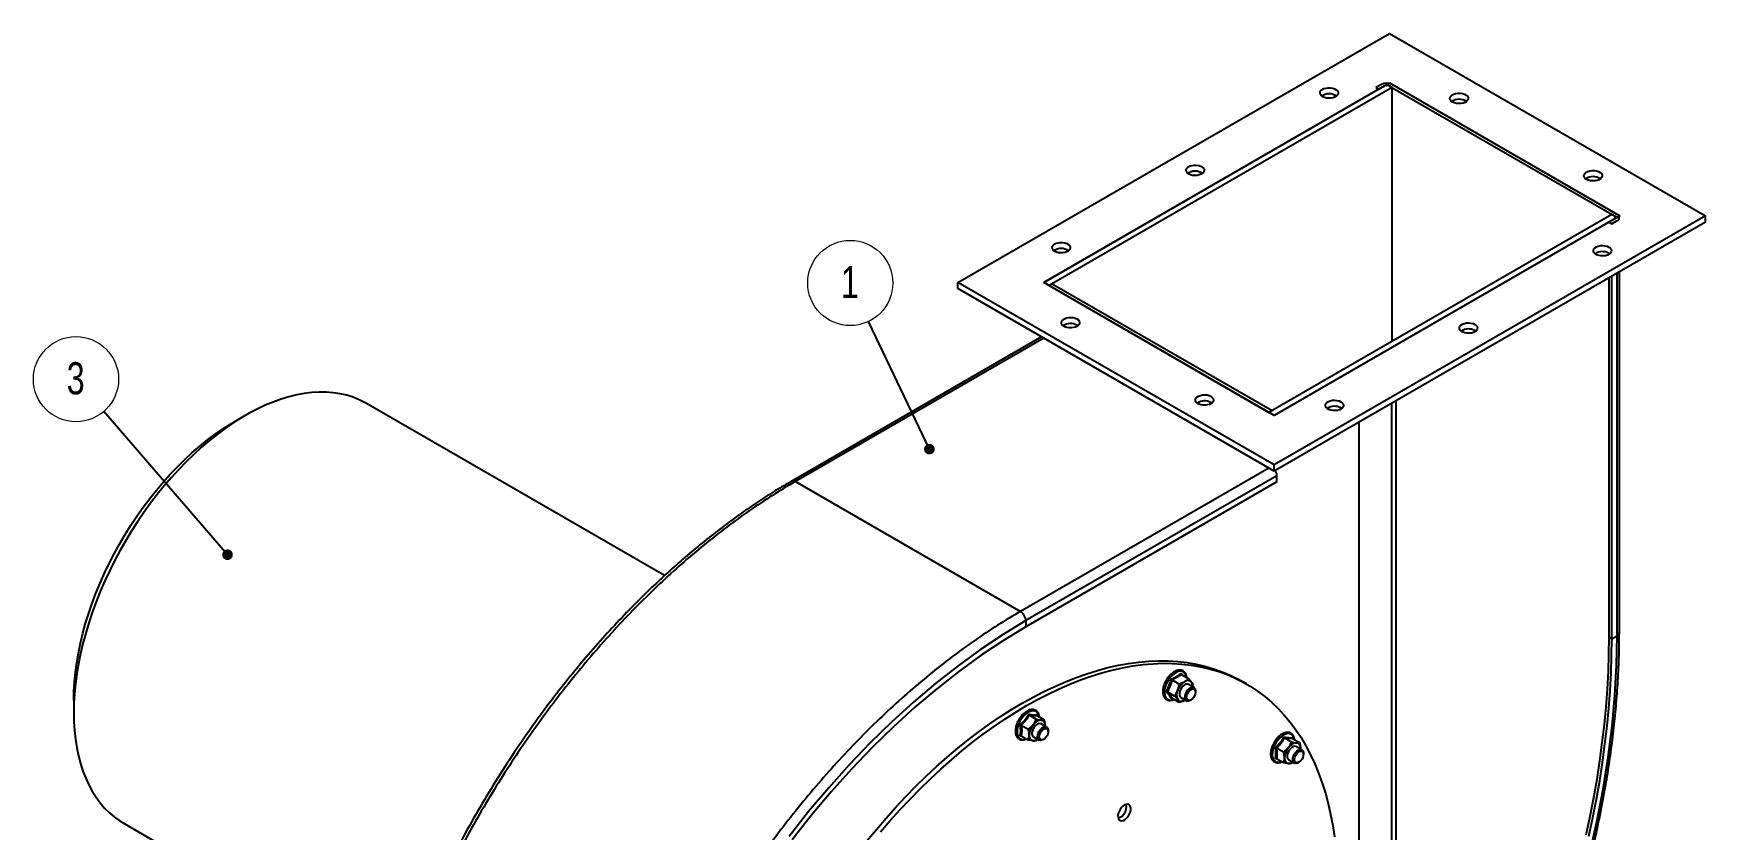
# Model space of a CAD drawing. Header units: millimetres. Extents: x 2 to 418, y 2 to 295.
# Drawn here: x 147.8 to 258.2, y 86.1 to 138.6 of the extents above; entities that cross this region are included whole.
import ezdxf

# ---------------------------------------------------------------- set-up
doc = ezdxf.new("R2010")
doc.units = ezdxf.units.MM
doc.styles.add('SLDTEXTSTYLE0', font='TXT', dxfattribs={"width": 0.75})
doc.dimstyles.new('SLDDIMSTYLE1', dxfattribs={"dimtxt": 0.18, "dimasz": 0.7, "dimexe": 0, "dimexo": 0.0625, "dimgap": 0, "dimtad": 0, "dimtih": 1, "dimtoh": 1, "dimdec": 0, "dimrnd": 1e-09, "dimzin": 0, "dimdsep": 46, "dimtxsty": 'Standard', "dimblk1": 'DOT', "dimblk2": 'DOT', "dimsah": 1, "dimcen": 0.09, "dimadec": 0, "dimazin": 0, "dimtfac": 0.7, "dimtdec": 0, "dimtofl": 0, "dimtmove": 0, "dimatfit": 3, "dimldrblk": 'DOT', "dimfxl": 0, "dimfrac": 2, "dimtolj": 1, "dimtzin": 0, "dimarcsym": 0})

# ---------------------------------------------------------------- blocks, each defined once
blk = doc.blocks.new('SW_NOTE_18')
at = {"color": 0, "linetype": 'Continuous', "lineweight": 0}
blk.add_circle((-1.84, 2.13), 2.81, dxfattribs=at)
at = {"color": 0, "linetype": 'Continuous', "lineweight": 0, "insert": (-1.86, 3.25), "char_height": 2.12, "attachment_point": 2, "style": 'SLDTEXTSTYLE0'}
blk.add_mtext('3', dxfattribs=at)
blk = doc.blocks.new('_DOT')
at = {"color": 0, "linetype": 'ByBlock', "lineweight": -2}
blk.add_line((-0.5, 0), (-1, 0), dxfattribs=at)
at = {"color": 0, "linetype": 'ByBlock', "const_width": 0.5}
blk.add_lwpolyline([(-0.25, 0, 1), (0.25, 0, 1)], format="xyb", close=True, dxfattribs=at)
blk = doc.blocks.new('SW_NOTE_20')
at = {"color": 0, "linetype": 'Continuous', "lineweight": 0}
blk.add_circle((-1.21, 2.54), 2.81, dxfattribs=at)
at = {"color": 0, "linetype": 'Continuous', "lineweight": 0, "insert": (-1.23, 3.66), "char_height": 2.12, "attachment_point": 2, "style": 'SLDTEXTSTYLE0'}
blk.add_mtext('1', dxfattribs=at)

msp = doc.modelspace()

# ---------------------------------------------------------------- linework, layer by layer
at = {"color": 7, "linetype": 'Continuous', "lineweight": 25}
for p, q in [((208.836, 122.202), (237.297, 138.632)), ((237.297, 138.632), (258.157, 126.59)), ((214.493, 122.202), (237.297, 135.366)), ((237.12, 135.264), (214.493, 122.202)), ((237.474, 135.06), (214.846, 121.998)), ((236.767, 135.264), (236.413, 135.06)), ((236.413, 135.06), (236.59, 134.958)), ((236.59, 134.958), (236.943, 135.162)), ((237.474, 135.06), (237.12, 135.264)), ((237.297, 135.366), (252.5, 126.59)), ((237.297, 135.33), (237.297, 135.366)), ((237.297, 135.162), (252.146, 126.59)), ((252.323, 126.692), (237.474, 135.264)), ((237.474, 118.324), (237.474, 135.06)), ((251.969, 126.692), (229.342, 113.629)), ((258.157, 126.59), (229.696, 110.16)), ((252.5, 126.59), (229.696, 113.425)), ((252.323, 126.488), (229.696, 113.425)), ((258.157, 126.182), (229.696, 109.751)), ((252.146, 126.386), (251.793, 126.182)), ((251.793, 126.182), (251.969, 126.08)), ((252.323, 126.488), (251.969, 126.692)), ((251.969, 126.08), (252.323, 126.284)), ((258.157, 126.182), (258.157, 126.59)), ((251.775, 124.13), (251.835, 124.09)), ((251.793, 124.059), (251.793, 124.12)), ((251.793, 98.795), (251.793, 122.508)), ((251.969, 98.693), (251.969, 122.61)), ((252.469, 99.101), (252.469, 122.898)), ((208.836, 121.793), (208.836, 122.202)), ((229.696, 110.16), (208.836, 122.202)), ((229.696, 109.751), (208.836, 121.793)), ((229.696, 113.425), (214.493, 122.202)), ((214.846, 121.998), (214.493, 122.202)), ((215.058, 122.12), (214.846, 121.998)), ((214.846, 121.998), (229.342, 113.629)), ((215.058, 122.12), (229.554, 113.752)), ((216.685, 119.385), (216.745, 119.344)), ((214.346, 118.612), (197.863, 109.097)), ((242.936, 119.028), (242.997, 118.987)), ((189.479, 102.861), (169.813, 114.214)), ((225.524, 114.282), (225.584, 114.242)), ((229.554, 113.752), (229.342, 113.629)), ((229.696, 113.425), (229.342, 113.629)), ((234.097, 113.925), (234.158, 113.885)), ((237.43, 114.216), (237.43, 56.771)), ((237.713, 114.38), (237.713, 56.934)), ((161.811, 113.421), (161.104, 113.013)), ((235.309, 57.996), (235.309, 112.992)), ((229.872, 109.445), (213.315, 99.887)), ((229.696, 109.751), (229.696, 110.16)), ((229.872, 109.037), (229.872, 109.445)), ((198.113, 109.072), (212.962, 100.5)), ((229.872, 109.037), (213.315, 99.479)), ((213.315, 99.479), (213.314, 99.478)), ((213.315, 99.887), (213.315, 99.887)), ((213.315, 99.887), (213.315, 99.479)), ((251.793, 98.795), (251.969, 98.693)), ((251.969, 98.693), (252.323, 98.897)), ((222.96, 95.989), (223.414, 95.727)), ((223.573, 96.343), (224.027, 96.08)), ((222.654, 95.2), (223.108, 94.938)), ((224.407, 95.472), (224.041, 95.683)), ((224.51, 95.176), (224.51, 95.243)), ((227.86, 95.715), (227.577, 95.878)), ((150.5, 94.643), (150.5, 93.826)), ((222.949, 94.768), (222.899, 94.745)), ((222.96, 94.764), (223.414, 94.502)), ((223.541, 94.817), (223.907, 94.606)), ((223.821, 94.656), (223.791, 94.638)), ((224.157, 94.631), (224.215, 94.665)), ((213.013, 92.996), (213.467, 92.734)), ((213.544, 93.656), (213.998, 93.394)), ((214.06, 93.671), (214.067, 93.615)), ((214.074, 93.609), (214.528, 93.347)), ((214.684, 92.868), (214.318, 93.079)), ((214.593, 92.92), (214.599, 92.952)), ((214.599, 92.952), (214.598, 92.918)), ((213.013, 92.289), (213.467, 92.027)), ((213.818, 92.213), (214.184, 92.002)), ((214.434, 92.027), (214.493, 92.06)), ((214.788, 92.571), (214.788, 92.639)), ((230.384, 92.15), (230.838, 91.888)), ((230.9, 92.166), (230.907, 92.11)), ((230.914, 92.103), (231.368, 91.841)), ((231.524, 91.362), (231.159, 91.573)), ((229.854, 91.491), (230.308, 91.228)), ((229.854, 90.783), (230.308, 90.521)), ((230.659, 90.707), (231.024, 90.496)), ((231.274, 90.521), (231.333, 90.555)), ((231.439, 91.446), (231.436, 91.413)), ((231.438, 91.412), (231.439, 91.446)), ((231.628, 91.066), (231.628, 91.133)), ((153.814, 86.501), (171.884, 76.069))]:
    msp.add_line(p, q, dxfattribs=at)
at = {"color": 8, "linetype": 'Continuous', "lineweight": 25}
for p, q in [((252.323, 98.897), (252.323, 122.814)), ((214.493, 118.528), (198.113, 109.072)), ((229.342, 109.956), (212.962, 100.5)), ((213.064, 92.26), (212.939, 92.278)), ((229.905, 90.754), (229.779, 90.772))]:
    msp.add_line(p, q, dxfattribs=at)
at = {"color": 7, "linetype": 'Continuous', "lineweight": 25, "flags": 128}
for points in [[(232.895, 134.458), (232.803, 134.527), (232.743, 134.606), (232.72, 134.692), (232.734, 134.779), (232.785, 134.86), (232.869, 134.932), (232.982, 134.989), (233.116, 135.029), (233.263, 135.048), (233.413, 135.045), (233.558, 135.021), (233.687, 134.977), (233.794, 134.915), (233.87, 134.841), (233.912, 134.757), (233.917, 134.67), (233.884, 134.586), (233.816, 134.508), (233.716, 134.443), (233.592, 134.394), (233.45, 134.365), (233.301, 134.357), (233.152, 134.37), (233.014, 134.405), (232.895, 134.458)], [(241.469, 134.101), (241.377, 134.169), (241.317, 134.249), (241.293, 134.335), (241.308, 134.421), (241.359, 134.503), (241.443, 134.575), (241.556, 134.632), (241.69, 134.672), (241.837, 134.691), (241.987, 134.688), (242.131, 134.664), (242.261, 134.619), (242.367, 134.558), (242.444, 134.483), (242.486, 134.4), (242.49, 134.313), (242.458, 134.228), (242.389, 134.151), (242.29, 134.086), (242.166, 134.037), (242.024, 134.008), (241.874, 134), (241.726, 134.013), (241.588, 134.048), (241.469, 134.101)], [(224.056, 129.355), (223.964, 129.424), (223.904, 129.504), (223.881, 129.59), (223.895, 129.676), (223.946, 129.758), (224.031, 129.829), (224.143, 129.887), (224.277, 129.926), (224.424, 129.945), (224.574, 129.943), (224.719, 129.918), (224.848, 129.874), (224.955, 129.813), (225.031, 129.738), (225.073, 129.655), (225.078, 129.568), (225.045, 129.483), (224.977, 129.406), (224.877, 129.341), (224.753, 129.292), (224.611, 129.262), (224.462, 129.254), (224.313, 129.268), (224.175, 129.302), (224.056, 129.355)], [(250.308, 128.998), (250.216, 129.067), (250.156, 129.147), (250.132, 129.232), (250.146, 129.319), (250.197, 129.4), (250.282, 129.472), (250.395, 129.53), (250.529, 129.569), (250.675, 129.588), (250.826, 129.585), (250.97, 129.561), (251.1, 129.517), (251.206, 129.456), (251.283, 129.381), (251.325, 129.297), (251.329, 129.211), (251.296, 129.126), (251.228, 129.049), (251.129, 128.983), (251.004, 128.935), (250.863, 128.905), (250.713, 128.897), (250.565, 128.911), (250.427, 128.945), (250.308, 128.998)], [(215.218, 124.253), (215.125, 124.322), (215.066, 124.401), (215.042, 124.487), (215.056, 124.573), (215.107, 124.655), (215.192, 124.727), (215.305, 124.784), (215.439, 124.824), (215.585, 124.843), (215.736, 124.84), (215.88, 124.816), (216.01, 124.772), (216.116, 124.71), (216.192, 124.635), (216.234, 124.552), (216.239, 124.465), (216.206, 124.381), (216.138, 124.303), (216.039, 124.238), (215.914, 124.189), (215.773, 124.16), (215.623, 124.152), (215.474, 124.165), (215.336, 124.2), (215.218, 124.253)], [(251.775, 124.539), (251.867, 124.47), (251.927, 124.39), (251.95, 124.305), (251.936, 124.218), (251.885, 124.136), (251.801, 124.065), (251.688, 124.007), (251.554, 123.968), (251.407, 123.949), (251.257, 123.952), (251.112, 123.976), (250.983, 124.02), (250.877, 124.081), (250.8, 124.156), (250.758, 124.24), (250.753, 124.326), (250.786, 124.411), (250.854, 124.488), (250.954, 124.554), (251.078, 124.602), (251.22, 124.632), (251.37, 124.64), (251.518, 124.626), (251.656, 124.592), (251.775, 124.539)], [(216.685, 119.793), (216.777, 119.725), (216.837, 119.645), (216.86, 119.559), (216.846, 119.473), (216.795, 119.391), (216.711, 119.319), (216.598, 119.262), (216.464, 119.222), (216.317, 119.204), (216.167, 119.206), (216.022, 119.23), (215.893, 119.275), (215.786, 119.336), (215.71, 119.411), (215.668, 119.494), (215.663, 119.581), (215.696, 119.666), (215.764, 119.743), (215.864, 119.808), (215.988, 119.857), (216.13, 119.886), (216.279, 119.895), (216.428, 119.881), (216.566, 119.847), (216.685, 119.793)], [(242.936, 119.436), (243.028, 119.368), (243.088, 119.288), (243.112, 119.202), (243.097, 119.116), (243.046, 119.034), (242.962, 118.962), (242.849, 118.905), (242.715, 118.865), (242.568, 118.846), (242.418, 118.849), (242.274, 118.873), (242.144, 118.918), (242.038, 118.979), (241.961, 119.054), (241.919, 119.137), (241.914, 119.224), (241.947, 119.309), (242.016, 119.386), (242.115, 119.451), (242.239, 119.5), (242.381, 119.529), (242.531, 119.537), (242.679, 119.524), (242.817, 119.489), (242.936, 119.436)], [(169.813, 114.214), (169.719, 114.267), (169.331, 114.461), (168.926, 114.623), (168.506, 114.755), (168.071, 114.854), (167.623, 114.922), (167.161, 114.958), (166.688, 114.961), (166.204, 114.933), (165.71, 114.872), (165.208, 114.78), (164.699, 114.656), (164.183, 114.5), (163.662, 114.314), (163.136, 114.096), (162.608, 113.849), (162.078, 113.572), (161.548, 113.265), (161.018, 112.931), (160.49, 112.569), (159.965, 112.179), (159.444, 111.764), (158.928, 111.324), (158.418, 110.86), (157.916, 110.373), (157.423, 109.863), (156.939, 109.333), (156.465, 108.783), (156.004, 108.215), (155.555, 107.629), (155.12, 107.027), (154.7, 106.411), (154.296, 105.781), (153.908, 105.139), (153.537, 104.487), (153.184, 103.826), (152.851, 103.157), (152.537, 102.482), (152.244, 101.802), (151.971, 101.12), (151.721, 100.435), (151.492, 99.75), (151.286, 99.067), (151.104, 98.386), (150.944, 97.71), (150.809, 97.04), (150.698, 96.377), (150.611, 95.722), (150.549, 95.078), (150.512, 94.446), (150.5, 93.826)], [(225.524, 114.691), (225.616, 114.622), (225.676, 114.542), (225.699, 114.457), (225.685, 114.37), (225.634, 114.289), (225.549, 114.217), (225.437, 114.159), (225.303, 114.12), (225.156, 114.101), (225.005, 114.104), (224.861, 114.128), (224.732, 114.172), (224.625, 114.234), (224.549, 114.308), (224.507, 114.392), (224.502, 114.478), (224.535, 114.563), (224.603, 114.641), (224.703, 114.706), (224.827, 114.754), (224.968, 114.784), (225.118, 114.792), (225.267, 114.778), (225.405, 114.744), (225.524, 114.691)], [(234.097, 114.334), (234.189, 114.265), (234.249, 114.185), (234.273, 114.1), (234.259, 114.013), (234.208, 113.931), (234.123, 113.86), (234.01, 113.802), (233.876, 113.763), (233.729, 113.744), (233.579, 113.747), (233.435, 113.771), (233.305, 113.815), (233.199, 113.876), (233.122, 113.951), (233.08, 114.034), (233.076, 114.121), (233.108, 114.206), (233.177, 114.283), (233.276, 114.348), (233.401, 114.397), (233.542, 114.427), (233.692, 114.435), (233.84, 114.421), (233.978, 114.387), (234.097, 114.334)], [(150.5, 94.643), (150.512, 95.241), (150.549, 95.853), (150.611, 96.477), (150.697, 97.11), (150.808, 97.752), (150.942, 98.4), (151.101, 99.055), (151.283, 99.713), (151.487, 100.374), (151.714, 101.036), (151.964, 101.697), (152.234, 102.356), (152.525, 103.011), (152.836, 103.661), (153.167, 104.304), (153.516, 104.939), (153.883, 105.565), (154.267, 106.179), (154.666, 106.78), (155.081, 107.367), (155.51, 107.939), (155.952, 108.494), (156.405, 109.031), (156.87, 109.549), (157.345, 110.047), (157.829, 110.522), (158.32, 110.975), (158.817, 111.404), (159.32, 111.808), (159.828, 112.186), (160.338, 112.538), (160.85, 112.862), (161.104, 113.013)], [(213.315, 99.887), (211.817, 98.981), (210.324, 97.989), (208.838, 96.913), (207.364, 95.754), (205.906, 94.518), (204.467, 93.207), (203.051, 91.825), (201.663, 90.374), (200.305, 88.859), (198.982, 87.285), (197.696, 85.655)], [(213.314, 99.478), (211.835, 98.584), (210.359, 97.603), (208.892, 96.54), (207.435, 95.396), (205.995, 94.175), (204.573, 92.88), (203.175, 91.514), (201.804, 90.081), (200.462, 88.585), (199.156, 87.03), (197.886, 85.419)], [(250.289, 85.764), (250.548, 86.993), (250.784, 88.217), (250.995, 89.432), (251.181, 90.64), (251.343, 91.838), (251.48, 93.027), (251.593, 94.205), (251.68, 95.371), (251.743, 96.526), (251.78, 97.667), (251.793, 98.795)], [(250.466, 85.662), (250.725, 86.891), (250.96, 88.114), (251.171, 89.33), (251.358, 90.538), (251.52, 91.736), (251.657, 92.925), (251.769, 94.103), (251.857, 95.269), (251.919, 96.424), (251.957, 97.565), (251.969, 98.693)], [(202.825, 85.351), (203.451, 86.113), (204.089, 86.856), (204.738, 87.58), (205.397, 88.283), (206.065, 88.965), (206.742, 89.625), (207.426, 90.262), (208.118, 90.875), (208.815, 91.464), (209.518, 92.027), (210.225, 92.564), (210.935, 93.075), (211.648, 93.559), (212.363, 94.015), (213.079, 94.442), (213.794, 94.841), (214.509, 95.21), (215.222, 95.55), (215.932, 95.859), (216.639, 96.138), (217.342, 96.386), (218.039, 96.603), (218.731, 96.788), (219.415, 96.941), (220.092, 97.063), (220.76, 97.153), (221.419, 97.21), (222.068, 97.235), (222.706, 97.228), (223.332, 97.189), (223.945, 97.117), (224.545, 97.014), (225.132, 96.878), (225.703, 96.711), (226.26, 96.512), (226.8, 96.281), (227.323, 96.02), (227.577, 95.878)], [(203.734, 85.95), (204.372, 86.693), (205.021, 87.417), (205.68, 88.12), (206.348, 88.802), (207.025, 89.462), (207.709, 90.099), (208.4, 90.712), (209.098, 91.3), (209.801, 91.864), (210.507, 92.401), (211.218, 92.912), (211.931, 93.396), (212.646, 93.851), (213.361, 94.279), (214.077, 94.678), (214.792, 95.047), (215.505, 95.387), (216.215, 95.696), (216.922, 95.975), (217.625, 96.223), (218.322, 96.439), (219.014, 96.625), (219.698, 96.778), (220.375, 96.9), (221.043, 96.989), (221.702, 97.047), (222.351, 97.072), (222.988, 97.065), (223.614, 97.025), (224.228, 96.954), (224.828, 96.85), (225.415, 96.715), (225.986, 96.547), (226.542, 96.348), (227.083, 96.118), (227.606, 95.856), (228.112, 95.564), (228.6, 95.241), (229.07, 94.889), (229.52, 94.506), (229.951, 94.095), (230.362, 93.655), (230.752, 93.187), (231.12, 92.691), (231.467, 92.169), (231.792, 91.62), (232.095, 91.045), (232.374, 90.446), (232.631, 89.822), (232.864, 89.175), (233.073, 88.506), (233.258, 87.814), (233.419, 87.102), (233.556, 86.369), (233.668, 85.618)], [(224.041, 95.683), (224.027, 95.691), (223.947, 95.707), (223.855, 95.689), (223.759, 95.638), (223.665, 95.559), (223.581, 95.457), (223.512, 95.34), (223.464, 95.216), (223.44, 95.094), (223.442, 94.984), (223.47, 94.894), (223.522, 94.83), (223.541, 94.817)], [(224.157, 94.631), (224.093, 94.601), (224.001, 94.583), (223.922, 94.599), (223.859, 94.647), (223.819, 94.725), (223.803, 94.826), (223.814, 94.943), (223.851, 95.067)], [(223.851, 95.067), (223.91, 95.189), (223.987, 95.299), (224.077, 95.391), (224.173, 95.456), (224.268, 95.491), (224.354, 95.492), (224.426, 95.459), (224.478, 95.396), (224.506, 95.306), (224.51, 95.243)], [(223.96, 95.028), (224.015, 95.139), (224.087, 95.239), (224.171, 95.317), (224.259, 95.368), (224.343, 95.386), (224.416, 95.371), (224.471, 95.323), (224.503, 95.247), (224.51, 95.15), (224.49, 95.04), (224.446, 94.926), (224.382, 94.82), (224.302, 94.73), (224.215, 94.665), (224.128, 94.63), (224.049, 94.628), (223.985, 94.66), (223.941, 94.723), (223.921, 94.81), (223.928, 94.915), (223.96, 95.028)], [(150.5, 93.826), (150.512, 93.221), (150.549, 92.631), (150.611, 92.059), (150.698, 91.505), (150.809, 90.97), (150.944, 90.456), (151.104, 89.963), (151.286, 89.494), (151.492, 89.048), (151.721, 88.627), (151.971, 88.232), (152.244, 87.864), (152.537, 87.523), (152.851, 87.21), (153.184, 86.926), (153.537, 86.672), (153.814, 86.501)], [(214.318, 93.079), (214.31, 93.084), (214.231, 93.102), (214.14, 93.087), (214.044, 93.039), (213.95, 92.962), (213.865, 92.862), (213.794, 92.745), (213.744, 92.621), (213.718, 92.499), (213.718, 92.388), (213.744, 92.296), (213.794, 92.23), (213.818, 92.213)], [(214.081, 92.231), (214.094, 92.348), (214.132, 92.473), (214.193, 92.594), (214.272, 92.703), (214.362, 92.793), (214.458, 92.856), (214.553, 92.888), (214.638, 92.886), (214.708, 92.851), (214.758, 92.785), (214.784, 92.693), (214.788, 92.639)], [(214.198, 92.231), (214.211, 92.339), (214.249, 92.452), (214.309, 92.561), (214.385, 92.656), (214.471, 92.728), (214.558, 92.771), (214.64, 92.781), (214.709, 92.758), (214.759, 92.702), (214.784, 92.62), (214.784, 92.519), (214.759, 92.407), (214.709, 92.294), (214.64, 92.191), (214.558, 92.107), (214.471, 92.049), (214.385, 92.022), (214.309, 92.029), (214.249, 92.068), (214.211, 92.138), (214.198, 92.231)], [(214.434, 92.027), (214.362, 91.994), (214.272, 91.978), (214.193, 91.997), (214.132, 92.048), (214.094, 92.128), (214.081, 92.231)], [(231.159, 91.573), (231.138, 91.583), (231.057, 91.596), (230.965, 91.576), (230.869, 91.523), (230.775, 91.441), (230.692, 91.338), (230.625, 91.219), (230.578, 91.095), (230.557, 90.974), (230.561, 90.866), (230.591, 90.777), (230.645, 90.716), (230.659, 90.707)], [(231.274, 90.521), (231.218, 90.494), (231.126, 90.473), (231.045, 90.486), (230.981, 90.532), (230.939, 90.607), (230.921, 90.707), (230.93, 90.822), (230.964, 90.946), (231.022, 91.069), (231.098, 91.181)], [(231.185, 91.105), (231.267, 91.19), (231.355, 91.248), (231.441, 91.275), (231.517, 91.268), (231.577, 91.228), (231.615, 91.158), (231.628, 91.066), (231.615, 90.958), (231.577, 90.844), (231.517, 90.735), (231.441, 90.64), (231.355, 90.568), (231.267, 90.525), (231.185, 90.515), (231.117, 90.539), (231.067, 90.594), (231.041, 90.676), (231.041, 90.778), (231.067, 90.89), (231.117, 91.002), (231.185, 91.105)], [(231.098, 91.181), (231.187, 91.274), (231.282, 91.342), (231.378, 91.379), (231.465, 91.383), (231.538, 91.353), (231.592, 91.292), (231.622, 91.204), (231.628, 91.133)], [(220.026, 87.776), (219.928, 87.767), (219.823, 87.725), (219.717, 87.651), (219.617, 87.55), (219.53, 87.43), (219.46, 87.297), (219.413, 87.159), (219.391, 87.027), (219.395, 86.906), (219.426, 86.807), (219.481, 86.733), (219.557, 86.691), (219.649, 86.683), (219.752, 86.709), (219.858, 86.768), (219.962, 86.856), (220.056, 86.967), (220.135, 87.095), (220.194, 87.231), (220.229, 87.367), (220.238, 87.495), (220.22, 87.606), (220.177, 87.693), (220.111, 87.751), (220.026, 87.776)]]:
    msp.add_lwpolyline(points, dxfattribs=at)
at = {"color": 8, "linetype": 'Continuous', "lineweight": 25, "flags": 128}
for points in [[(240.476, 60.238), (240.813, 60.794), (242.006, 62.883), (243.143, 65), (244.223, 67.141), (245.242, 69.302), (246.2, 71.479), (247.078, 73.626), (247.893, 75.781), (248.643, 77.937), (249.327, 80.092), (249.954, 82.28), (250.509, 84.457), (250.992, 86.62), (251.402, 88.762), (251.737, 90.882), (251.993, 92.935), (252.176, 94.959), (252.286, 96.947), (252.323, 98.897)], [(223.917, 96.144), (223.908, 96.193), (223.867, 96.319), (223.803, 96.42), (223.718, 96.493), (223.615, 96.535), (223.497, 96.545), (223.369, 96.524), (223.235, 96.47), (223.1, 96.387), (222.967, 96.277), (222.843, 96.144), (222.729, 95.993), (222.632, 95.827), (222.554, 95.654), (222.497, 95.479), (222.464, 95.308), (222.456, 95.147), (222.472, 95.002), (222.513, 94.876), (222.578, 94.775), (222.663, 94.702), (222.766, 94.66), (222.883, 94.649), (223.011, 94.671), (223.08, 94.695)], [(214.194, 93.539), (214.19, 93.566), (214.153, 93.695), (214.092, 93.8), (214.01, 93.878), (213.91, 93.926), (213.795, 93.942), (213.669, 93.925), (213.535, 93.877), (213.4, 93.799), (213.266, 93.693), (213.14, 93.563), (213.025, 93.414), (212.924, 93.251), (212.843, 93.079), (212.782, 92.904), (212.745, 92.732), (212.733, 92.569), (212.745, 92.42), (212.782, 92.291), (212.843, 92.186), (212.924, 92.108), (213.025, 92.06), (213.14, 92.044), (213.266, 92.061), (213.357, 92.091)], [(231.034, 92.034), (231.02, 92.106), (230.975, 92.227), (230.907, 92.324), (230.819, 92.392), (230.714, 92.429), (230.594, 92.434), (230.465, 92.407), (230.33, 92.348), (230.195, 92.261), (230.063, 92.146), (229.94, 92.01), (229.83, 91.856), (229.735, 91.689), (229.66, 91.515), (229.607, 91.34), (229.578, 91.171), (229.574, 91.012), (229.595, 90.869), (229.64, 90.747), (229.708, 90.651), (229.796, 90.583), (229.902, 90.546), (230.021, 90.54), (230.15, 90.568), (230.198, 90.585)]]:
    msp.add_lwpolyline(points, dxfattribs=at)
at = {"color": 7, "linetype": 'Continuous', "lineweight": 25}
for centre, radius, start, end in [((233.319, 133.79), 0.859, 55.64778, 124.35218), ((237.12, 134.582), 0.769, 62.60931, 117.39078), ((237.12, 134.821), 0.384, 62.60868, 117.39151), ((241.893, 133.432), 0.859, 55.64777, 124.35216), ((224.481, 128.687), 0.859, 55.64777, 124.35219), ((250.732, 128.33), 0.859, 55.64777, 124.35216), ((252.107, 126.488), 0.109, 290.78378, 69.21562), ((252.245, 126.488), 0.218, 290.78301, 69.21669), ((215.642, 123.585), 0.859, 55.6478, 124.3522), ((251.355, 123.344), 0.891, 61.87903, 123.25945), ((216.265, 118.599), 0.891, 61.87904, 123.2594), ((242.516, 118.242), 0.891, 61.87905, 123.25943), ((225.103, 113.496), 0.891, 61.87904, 123.2594), ((233.677, 113.139), 0.891, 61.87907, 123.25944), ((229.151, 109.421), 0.721, 1.95558, 31.13857), ((223.944, 94.985), 0.685, 153.43637, 206.56363), ((224.412, 94.894), 1.151, 122.63836, 159.77277), ((224, 95.607), 0.33, 40.53288, 129.24775), ((223.836, 95.566), 0.487, 354.77355, 31.60494), ((223.583, 94.893), 0.33, 220.53284, 309.24744), ((214.688, 92.287), 1.151, 140.22817, 177.36044), ((214.375, 92.646), 0.685, 93.42996, 146.56466), ((214.273, 93.005), 0.33, 350.74871, 79.45271), ((213.864, 92.287), 0.33, 170.74752, 259.4539), ((213.817, 92.449), 0.487, 268.38771, 305.23286), ((231.215, 91.14), 0.685, 93.42996, 146.56466), ((231.113, 91.499), 0.33, 350.74887, 79.45255), ((230.704, 90.781), 0.33, 170.74853, 259.45249), ((231.528, 90.781), 1.151, 140.22824, 177.36025), ((230.657, 90.944), 0.487, 268.38744, 305.23486), ((219.128, 87.625), 0.821, 289.89521, 10.11006)]:
    msp.add_arc(centre, radius, start, end, dxfattribs=at)
at = {"color": 8, "linetype": 'Continuous', "lineweight": 25}
msp.add_arc((252.228, 99.12), 0.242, 293.04592, 355.64861, dxfattribs=at)
msp.add_ellipse((198.112, 108.663), major_axis=(-0.25, 0.433), ratio=0.5779598, start_param=5.4983706, end_param=6.2833876, dxfattribs=at)
at = {"color": 7, "linetype": 'Continuous', "lineweight": 25}
msp.add_ellipse((212.962, 100.091), major_axis=(-0.25, 0.433), ratio=0.5779598, start_param=3.9275742, end_param=5.4983706, dxfattribs=at)
for points, knots in [([(197.877, 109.105), (197.519, 108.895), (196.808, 108.478), (195.739, 107.794), (194.657, 107.059), (193.544, 106.254), (192.404, 105.377), (191.257, 104.441), (190.128, 103.463), (189.03, 102.459), (187.87, 101.341), (186.654, 100.102), (185.383, 98.724), (184.15, 97.306), (182.948, 95.841), (181.778, 94.33), (180.645, 92.778), (179.488, 91.098), (178.319, 89.289), (177.149, 87.346), (176.042, 85.367), (174.999, 83.358), (174.028, 81.331), (173.182, 79.408), (172.453, 77.609), (171.952, 76.272), (171.603, 75.284), (171.377, 74.622), (171.145, 73.918), (170.9, 73.142), (170.642, 72.282), (170.374, 71.339), (170.103, 70.318), (169.833, 69.22), (169.572, 68.055), (169.325, 66.827), (169.099, 65.539), (168.894, 64.186), (168.79, 63.273), (168.737, 62.804)], [0, 0, 0, 0, 0.0252922, 0.0502333, 0.0756882, 0.1021404, 0.12959, 0.1574432, 0.1850526, 0.2120447, 0.2384199, 0.2717518, 0.3043023, 0.336805, 0.3693056, 0.4018042, 0.4343013, 0.4667973, 0.5047069, 0.5426161, 0.5805251, 0.6184345, 0.6563452, 0.6939175, 0.7249586, 0.7555246, 0.7674034, 0.7792243, 0.7919219, 0.8060473, 0.8218968, 0.839227, 0.8580383, 0.8783308, 0.900105, 0.9229329, 0.947191, 0.9728793, 1, 1, 1, 1]), ([(198.113, 109.072), (197.607, 108.773), (196.596, 108.174), (195.083, 107.163), (193.578, 106.074), (192.085, 104.901), (190.608, 103.648), (189.15, 102.32), (187.716, 100.92), (186.31, 99.45), (184.935, 97.916), (183.595, 96.321), (182.293, 94.67), (181.033, 92.966), (179.818, 91.215), (178.652, 89.421), (177.537, 87.589), (176.477, 85.723), (175.474, 83.83), (174.532, 81.913), (173.652, 79.977), (172.836, 78.029), (172.088, 76.074), (171.41, 74.117), (170.802, 72.163), (170.266, 70.217), (169.804, 68.284), (169.418, 66.369), (169.103, 64.476), (168.958, 63.238), (168.885, 62.619)], [0, 0, 0, 0, 0.0357264, 0.0714525, 0.1071786, 0.1429047, 0.1786308, 0.2143571, 0.2500832, 0.2858095, 0.3215356, 0.3572618, 0.392988, 0.4287142, 0.4644403, 0.5001665, 0.5358927, 0.5716188, 0.6073451, 0.6430712, 0.6787974, 0.7145236, 0.7502498, 0.7859284, 0.8216069, 0.8572856, 0.8929642, 0.9286427, 0.9643213, 1, 1, 1, 1]), ([(212.962, 100.5), (212.457, 100.201), (211.447, 99.602), (209.935, 98.593), (208.432, 97.505), (206.94, 96.333), (205.464, 95.083), (204.008, 93.756), (202.575, 92.357), (201.168, 90.888), (199.793, 89.354), (198.452, 87.758), (197.149, 86.107), (195.889, 84.403), (194.673, 82.652), (193.506, 80.857), (192.391, 79.025), (191.331, 77.159), (190.327, 75.264), (189.384, 73.347), (188.503, 71.411), (187.688, 69.462), (186.939, 67.506), (186.26, 65.548), (185.652, 63.594), (185.116, 61.648), (184.654, 59.714), (184.268, 57.798), (183.952, 55.904), (183.807, 54.665), (183.734, 54.046)], [0, 0, 0, 0, 0.0356906, 0.0713812, 0.1070716, 0.1427621, 0.1784525, 0.2141431, 0.2498336, 0.2855716, 0.3213097, 0.3570478, 0.3927858, 0.4285238, 0.4642619, 0.4999999, 0.535738, 0.5714761, 0.6072141, 0.6429522, 0.6786903, 0.7144284, 0.7501664, 0.7858569, 0.8215474, 0.8572379, 0.8929284, 0.9286188, 0.9643093, 1, 1, 1, 1]), ([(240.556, 60.192), (240.659, 60.361), (241.172, 61.203), (242.044, 62.749), (243.169, 64.828), (244.234, 66.932), (245.243, 69.055), (246.187, 71.181), (247.065, 73.306), (247.878, 75.425), (248.628, 77.546), (249.294, 79.603), (249.881, 81.592), (250.395, 83.51), (250.855, 85.42), (251.26, 87.325), (251.591, 89.124), (251.858, 90.824), (252.069, 92.433), (252.241, 94.064), (252.369, 95.722), (252.453, 97.411), (252.464, 98.531), (252.469, 99.101)], [0, 0, 0, 0, 0.013552, 0.0674802, 0.1214087, 0.175338, 0.229268, 0.2831995, 0.3361698, 0.3891422, 0.442117, 0.4950947, 0.5432597, 0.5914276, 0.6395989, 0.687867, 0.7366854, 0.7778352, 0.8196633, 0.8627006, 0.9069645, 0.9526448, 1, 1, 1, 1]), ([(223.926, 96.138), (223.92, 96.182), (223.907, 96.275), (223.857, 96.395), (223.785, 96.498), (223.692, 96.573), (223.584, 96.618), (223.466, 96.634), (223.34, 96.621), (223.209, 96.579), (223.074, 96.51), (222.941, 96.415), (222.814, 96.297), (222.696, 96.159), (222.591, 96.007), (222.501, 95.843), (222.429, 95.674), (222.378, 95.503), (222.348, 95.335), (222.342, 95.175), (222.36, 95.027), (222.402, 94.895), (222.468, 94.785), (222.555, 94.702), (222.659, 94.647), (222.774, 94.622), (222.897, 94.627), (223.003, 94.65), (223.067, 94.681), (223.088, 94.691)], [0, 0, 0, 0, 0.0351391, 0.0740634, 0.1123652, 0.1495821, 0.1859117, 0.2220572, 0.2587462, 0.2963695, 0.3347047, 0.3733358, 0.4119578, 0.4505056, 0.4889946, 0.5274651, 0.5659609, 0.6045211, 0.6431955, 0.6820294, 0.7210289, 0.7600339, 0.7985932, 0.836167, 0.8727017, 0.9088526, 0.9452979, 0.9826315, 1, 1, 1, 1]), ([(222.575, 95.206), (222.594, 95.239), (222.69, 95.405), (222.812, 95.68), (222.874, 95.937), (222.899, 96.039)], [0, 0, 0, 0, 0.1305247, 0.6552332, 1, 1, 1, 1]), ([(222.96, 95.989), (222.924, 95.852), (222.85, 95.572), (222.72, 95.325), (222.654, 95.2)], [0, 0, 0, 0, 0.4922485, 1, 1, 1, 1]), ([(222.899, 96.039), (222.931, 96.052), (223.096, 96.117), (223.327, 96.236), (223.483, 96.362), (223.546, 96.413)], [0, 0, 0, 0, 0.1305231, 0.6552326, 1, 1, 1, 1]), ([(222.899, 96.039), (222.899, 96.039), (222.903, 96.034), (222.913, 96.025), (222.929, 96.011), (222.945, 95.998), (222.955, 95.992), (222.96, 95.989)], [0, 0, 0, 0, 0.0061218, 0.2677749, 0.5286969, 0.7638494, 1, 1, 1, 1]), ([(223.573, 96.343), (223.486, 96.277), (223.31, 96.143), (223.078, 96.041), (222.96, 95.989)], [0, 0, 0, 0, 0.4922441, 1, 1, 1, 1]), ([(223.546, 96.413), (223.546, 96.412), (223.545, 96.405), (223.545, 96.39), (223.55, 96.37), (223.559, 96.353), (223.568, 96.346), (223.573, 96.343)], [0, 0, 0, 0, 0.0061218, 0.2677749, 0.5286969, 0.7638494, 1, 1, 1, 1]), ([(223.791, 95.863), (223.831, 95.889), (223.913, 95.943), (223.983, 96.02), (224.017, 96.067), (224.027, 96.08)], [0, 0, 0, 0, 0.4062969, 0.8272751, 1, 1, 1, 1]), ([(224.027, 96.08), (224.069, 96.036), (224.155, 95.945), (224.222, 95.862), (224.25, 95.823), (224.25, 95.822)], [0, 0, 0, 0, 0.4843452, 0.9863224, 1, 1, 1, 1]), ([(222.575, 95.206), (222.575, 95.206), (222.582, 95.207), (222.597, 95.21), (222.618, 95.21), (222.638, 95.207), (222.649, 95.202), (222.654, 95.2)], [0, 0, 0, 0, 0.0061301, 0.2677702, 0.5287121, 0.7638523, 1, 1, 1, 1]), ([(222.899, 94.745), (222.89, 94.763), (222.845, 94.849), (222.749, 94.999), (222.625, 95.147), (222.575, 95.206)], [0, 0, 0, 0, 0.1305239, 0.6552286, 1, 1, 1, 1]), ([(222.654, 95.2), (222.718, 95.12), (222.848, 94.959), (222.922, 94.83), (222.96, 94.764)], [0, 0, 0, 0, 0.4922439, 1, 1, 1, 1]), ([(223.108, 94.938), (223.132, 94.965), (223.221, 95.067), (223.285, 95.196), (223.332, 95.291)], [0, 0, 0, 0, 0.2661309, 1, 1, 1, 1]), ([(223.332, 94.679), (223.308, 94.711), (223.259, 94.776), (223.176, 94.867), (223.123, 94.922), (223.108, 94.938)], [0, 0, 0, 0, 0.406291, 0.8272666, 1, 1, 1, 1]), ([(223.332, 95.291), (223.335, 95.301), (223.377, 95.411), (223.405, 95.561), (223.413, 95.699), (223.414, 95.727)], [0, 0, 0, 0, 0.0666896, 0.8140902, 1, 1, 1, 1]), ([(223.414, 95.727), (223.48, 95.744), (223.615, 95.778), (223.735, 95.831), (223.79, 95.862), (223.791, 95.863)], [0, 0, 0, 0, 0.4843398, 0.986326, 1, 1, 1, 1]), ([(224.25, 95.822), (224.269, 95.793), (224.307, 95.734), (224.326, 95.68), (224.331, 95.653), (224.333, 95.645)], [0, 0, 0, 0, 0.4062954, 0.8272755, 1, 1, 1, 1]), ([(224.319, 95.523), (224.322, 95.536), (224.332, 95.576), (224.332, 95.617), (224.333, 95.645)], [0, 0, 0, 0, 0.3262879, 1, 1, 1, 1]), ([(214.203, 93.534), (214.197, 93.577), (214.185, 93.669), (214.136, 93.789), (214.064, 93.892), (213.971, 93.967), (213.864, 94.013), (213.746, 94.029), (213.62, 94.017), (213.489, 93.976), (213.354, 93.907), (213.221, 93.812), (213.094, 93.695), (212.975, 93.557), (212.87, 93.405), (212.78, 93.242), (212.708, 93.073), (212.656, 92.902), (212.626, 92.734), (212.619, 92.574), (212.636, 92.425), (212.678, 92.293), (212.744, 92.183), (212.83, 92.099), (212.934, 92.044), (213.049, 92.018), (213.172, 92.023), (213.279, 92.045), (213.344, 92.076), (213.365, 92.086)], [0, 0, 0, 0, 0.0343513, 0.0732825, 0.1116034, 0.148844, 0.1851851, 0.2213289, 0.2580036, 0.2956105, 0.333938, 0.3725684, 0.4111925, 0.4497433, 0.4882347, 0.5267069, 0.5652037, 0.6037632, 0.6424366, 0.6812685, 0.7202669, 0.7592772, 0.7978525, 0.8354497, 0.8720009, 0.9081555, 0.9445898, 0.9819066, 1, 1, 1, 1]), ([(222.96, 94.764), (222.955, 94.766), (222.945, 94.77), (222.929, 94.768), (222.913, 94.76), (222.903, 94.751), (222.899, 94.745), (222.899, 94.745)], [0, 0, 0, 0, 0.2361506, 0.4713031, 0.7322251, 0.9938782, 1, 1, 1, 1]), ([(223.414, 94.502), (223.409, 94.525), (223.398, 94.572), (223.36, 94.64), (223.333, 94.678), (223.332, 94.679)], [0, 0, 0, 0, 0.4843452, 0.9863224, 1, 1, 1, 1]), ([(223.791, 94.638), (223.746, 94.615), (223.653, 94.568), (223.52, 94.527), (223.438, 94.508), (223.414, 94.502)], [0, 0, 0, 0, 0.4062929, 0.8272802, 1, 1, 1, 1]), ([(223.818, 94.658), (223.811, 94.652), (223.803, 94.645), (223.793, 94.639), (223.791, 94.638)], [0, 0, 0, 0, 0.85876237, 1, 1, 1, 1]), ([(212.939, 93.025), (212.968, 93.052), (213.115, 93.187), (213.317, 93.416), (213.447, 93.635), (213.499, 93.721)], [0, 0, 0, 0, 0.1305211, 0.6552347, 1, 1, 1, 1]), ([(212.939, 92.278), (212.944, 92.307), (212.97, 92.455), (212.983, 92.702), (212.952, 92.933), (212.939, 93.025)], [0, 0, 0, 0, 0.1305195, 0.6552305, 1, 1, 1, 1]), ([(212.939, 93.025), (212.939, 93.025), (212.945, 93.023), (212.959, 93.02), (212.979, 93.013), (212.998, 93.005), (213.008, 92.999), (213.013, 92.996)], [0, 0, 0, 0, 0.0061669, 0.2677616, 0.528725, 0.7638635, 1, 1, 1, 1]), ([(213.544, 93.656), (213.47, 93.54), (213.322, 93.304), (213.117, 93.1), (213.013, 92.996)], [0, 0, 0, 0, 0.49224472, 1, 1, 1, 1]), ([(213.013, 92.996), (213.027, 92.872), (213.055, 92.621), (213.027, 92.401), (213.013, 92.289)], [0, 0, 0, 0, 0.4922425, 1, 1, 1, 1]), ([(213.467, 92.734), (213.527, 92.775), (213.649, 92.857), (213.755, 92.963), (213.802, 93.022), (213.803, 93.023)], [0, 0, 0, 0, 0.48434234, 0.986319, 1, 1, 1, 1]), ([(213.538, 92.34), (213.538, 92.348), (213.537, 92.447), (213.512, 92.583), (213.475, 92.709), (213.467, 92.734)], [0, 0, 0, 0, 0.0666942, 0.8141034, 1, 1, 1, 1]), ([(213.499, 93.721), (213.528, 93.716), (213.673, 93.69), (213.874, 93.665), (214.007, 93.669), (214.06, 93.671)], [0, 0, 0, 0, 0.1305212, 0.6552312, 1, 1, 1, 1]), ([(213.499, 93.721), (213.499, 93.721), (213.501, 93.714), (213.506, 93.701), (213.517, 93.682), (213.53, 93.666), (213.539, 93.659), (213.544, 93.656)], [0, 0, 0, 0, 0.0061303, 0.2677141, 0.5287133, 0.7638592, 1, 1, 1, 1]), ([(214.074, 93.609), (214.001, 93.609), (213.852, 93.608), (213.647, 93.64), (213.544, 93.656)], [0, 0, 0, 0, 0.49224472, 1, 1, 1, 1]), ([(213.803, 93.023), (213.838, 93.071), (213.908, 93.168), (213.964, 93.296), (213.99, 93.372), (213.998, 93.394)], [0, 0, 0, 0, 0.4062918, 0.827277, 1, 1, 1, 1]), ([(213.998, 93.394), (214.058, 93.38), (214.179, 93.35), (214.285, 93.334), (214.332, 93.33), (214.334, 93.329)], [0, 0, 0, 0, 0.4843424, 0.9863248, 1, 1, 1, 1]), ([(214.074, 93.609), (214.07, 93.612), (214.061, 93.618), (214.055, 93.634), (214.054, 93.652), (214.057, 93.665), (214.06, 93.671), (214.06, 93.671)], [0, 0, 0, 0, 0.2361365, 0.471275, 0.7322384, 0.9938331, 1, 1, 1, 1]), ([(214.334, 93.329), (214.368, 93.328), (214.438, 93.324), (214.494, 93.335), (214.52, 93.344), (214.528, 93.347)], [0, 0, 0, 0, 0.4062975, 0.827277, 1, 1, 1, 1]), ([(214.599, 92.952), (214.599, 92.96), (214.598, 93.06), (214.573, 93.195), (214.536, 93.321), (214.528, 93.347)], [0, 0, 0, 0, 0.0666942, 0.8141034, 1, 1, 1, 1]), ([(212.939, 92.278), (212.939, 92.278), (212.946, 92.282), (212.959, 92.289), (212.979, 92.295), (212.998, 92.296), (213.008, 92.291), (213.013, 92.289)], [0, 0, 0, 0, 0.0061339, 0.2677671, 0.5287121, 0.763857, 1, 1, 1, 1]), ([(213.467, 92.027), (213.478, 92.051), (213.519, 92.14), (213.53, 92.255), (213.538, 92.34)], [0, 0, 0, 0, 0.2661362, 1, 1, 1, 1]), ([(213.803, 91.963), (213.763, 91.967), (213.682, 91.977), (213.563, 92.004), (213.489, 92.022), (213.467, 92.027)], [0, 0, 0, 0, 0.4062879, 0.8272758, 1, 1, 1, 1]), ([(213.998, 91.98), (213.975, 91.973), (213.929, 91.958), (213.851, 91.958), (213.805, 91.962), (213.803, 91.963)], [0, 0, 0, 0, 0.48434234, 0.986319, 1, 1, 1, 1]), ([(214.099, 92.051), (214.087, 92.041), (214.055, 92.015), (214.02, 91.993), (213.998, 91.98)], [0, 0, 0, 0, 0.3765074, 1, 1, 1, 1]), ([(231.044, 92.028), (231.037, 92.073), (231.024, 92.166), (230.974, 92.287), (230.901, 92.389), (230.808, 92.463), (230.7, 92.508), (230.582, 92.523), (230.456, 92.51), (230.324, 92.468), (230.19, 92.399), (230.057, 92.303), (229.929, 92.184), (229.812, 92.046), (229.707, 91.894), (229.617, 91.73), (229.546, 91.561), (229.495, 91.39), (229.466, 91.222), (229.46, 91.062), (229.478, 90.914), (229.52, 90.783), (229.587, 90.674), (229.674, 90.59), (229.778, 90.536), (229.893, 90.512), (230.017, 90.517), (230.122, 90.54), (230.186, 90.571), (230.205, 90.58)], [0, 0, 0, 0, 0.0358633, 0.0747783, 0.1130611, 0.1502567, 0.1865734, 0.2227174, 0.2594178, 0.2970524, 0.3353925, 0.3740225, 0.4126392, 0.4511822, 0.4896673, 0.5281337, 0.5666279, 0.6051845, 0.6438592, 0.6826919, 0.7216906, 0.7606881, 0.7992312, 0.8367824, 0.8733014, 0.9094453, 0.9458996, 0.9832454, 1, 1, 1, 1]), ([(229.779, 91.519), (229.809, 91.546), (229.955, 91.681), (230.157, 91.91), (230.288, 92.129), (230.34, 92.216)], [0, 0, 0, 0, 0.1305227, 0.6552353, 1, 1, 1, 1]), ([(230.384, 92.15), (230.311, 92.034), (230.162, 91.798), (229.957, 91.594), (229.854, 91.491)], [0, 0, 0, 0, 0.4922423, 1, 1, 1, 1]), ([(230.34, 92.216), (230.369, 92.21), (230.513, 92.184), (230.715, 92.159), (230.847, 92.164), (230.9, 92.166)], [0, 0, 0, 0, 0.1305242, 0.6552332, 1, 1, 1, 1]), ([(230.34, 92.216), (230.34, 92.216), (230.342, 92.209), (230.346, 92.195), (230.357, 92.176), (230.37, 92.16), (230.379, 92.154), (230.384, 92.15)], [0, 0, 0, 0, 0.0061301, 0.2677702, 0.5287121, 0.7638523, 1, 1, 1, 1]), ([(230.914, 92.103), (230.841, 92.103), (230.692, 92.102), (230.488, 92.134), (230.384, 92.15)], [0, 0, 0, 0, 0.4922449, 1, 1, 1, 1]), ([(230.644, 91.518), (230.65, 91.525), (230.723, 91.618), (230.789, 91.745), (230.83, 91.864), (230.838, 91.888)], [0, 0, 0, 0, 0.0666899, 0.8140965, 1, 1, 1, 1]), ([(230.838, 91.888), (230.898, 91.874), (231.02, 91.844), (231.125, 91.828), (231.173, 91.824), (231.174, 91.824)], [0, 0, 0, 0, 0.4843363, 0.9863285, 1, 1, 1, 1]), ([(230.9, 92.166), (230.9, 92.165), (230.897, 92.159), (230.894, 92.146), (230.895, 92.128), (230.901, 92.113), (230.91, 92.106), (230.914, 92.103)], [0, 0, 0, 0, 0.00610513, 0.2677559, 0.52870488, 0.76385342, 1, 1, 1, 1]), ([(231.174, 91.824), (231.208, 91.822), (231.278, 91.818), (231.335, 91.829), (231.361, 91.838), (231.368, 91.841)], [0, 0, 0, 0, 0.4062946, 0.827277, 1, 1, 1, 1]), ([(231.368, 91.841), (231.387, 91.775), (231.425, 91.641), (231.439, 91.511), (231.439, 91.448), (231.439, 91.446)], [0, 0, 0, 0, 0.4843462, 0.986326, 1, 1, 1, 1]), ([(229.779, 90.772), (229.785, 90.801), (229.81, 90.95), (229.823, 91.196), (229.792, 91.427), (229.779, 91.519)], [0, 0, 0, 0, 0.1305203, 0.6552347, 1, 1, 1, 1]), ([(229.779, 91.519), (229.78, 91.519), (229.786, 91.517), (229.799, 91.514), (229.819, 91.507), (229.838, 91.499), (229.848, 91.493), (229.854, 91.491)], [0, 0, 0, 0, 0.00610517, 0.2677579, 0.52870882, 0.76385166, 1, 1, 1, 1]), ([(229.854, 90.783), (229.848, 90.786), (229.838, 90.79), (229.819, 90.789), (229.799, 90.784), (229.786, 90.776), (229.78, 90.772), (229.779, 90.772)], [0, 0, 0, 0, 0.23614834, 0.47129118, 0.7322421, 0.99389483, 1, 1, 1, 1]), ([(229.854, 91.491), (229.867, 91.367), (229.895, 91.115), (229.868, 90.895), (229.854, 90.783)], [0, 0, 0, 0, 0.4922425, 1, 1, 1, 1]), ([(230.308, 91.228), (230.341, 91.25), (230.466, 91.332), (230.568, 91.439), (230.644, 91.518)], [0, 0, 0, 0, 0.266131, 1, 1, 1, 1]), ([(230.378, 90.834), (230.376, 90.885), (230.37, 90.989), (230.338, 91.125), (230.315, 91.205), (230.308, 91.228)], [0, 0, 0, 0, 0.4062865, 0.827274, 1, 1, 1, 1]), ([(230.308, 90.521), (230.326, 90.566), (230.364, 90.656), (230.378, 90.77), (230.378, 90.832), (230.378, 90.834)], [0, 0, 0, 0, 0.4843398, 0.9863128, 1, 1, 1, 1]), ([(230.644, 90.457), (230.604, 90.462), (230.523, 90.472), (230.403, 90.498), (230.329, 90.516), (230.308, 90.521)], [0, 0, 0, 0, 0.4062935, 0.8272748, 1, 1, 1, 1]), ([(230.838, 90.474), (230.815, 90.467), (230.769, 90.453), (230.692, 90.453), (230.645, 90.457), (230.644, 90.457)], [0, 0, 0, 0, 0.4843391, 0.9863285, 1, 1, 1, 1]), ([(230.838, 90.474), (230.873, 90.494), (230.909, 90.515), (230.939, 90.543), (230.94, 90.545)], [0, 0, 0, 0, 0.95361502, 1, 1, 1, 1])]:
    msp.add_open_spline(points, degree=3, knots=knots, dxfattribs=at)
at = {"color": 8, "linetype": 'Continuous', "lineweight": 25}
msp.add_open_spline([(223.546, 96.413), (223.565, 96.389), (223.594, 96.354), (223.616, 96.323), (223.623, 96.313)], degree=3, knots=[0, 0, 0, 0, 0.6707338, 1, 1, 1, 1], dxfattribs=at)

# ---------------------------------------------------------------- block references
at = {"color": 7, "linetype": 'Continuous', "lineweight": 0}
for name, p in [('SW_NOTE_20', (202.939, 119.627)), ('SW_NOTE_18', (152.486, 113.688))]:
    msp.add_blockref(name, p, dxfattribs=at)

# ---------------------------------------------------------------- leaders
for points in [[(206.948, 111.202), (202.939, 119.627)], [(160.644, 104.238), (152.486, 113.688)]]:
    msp.add_leader(points, dimstyle='SLDDIMSTYLE1', dxfattribs=at)

doc.saveas('drawing.dxf')
